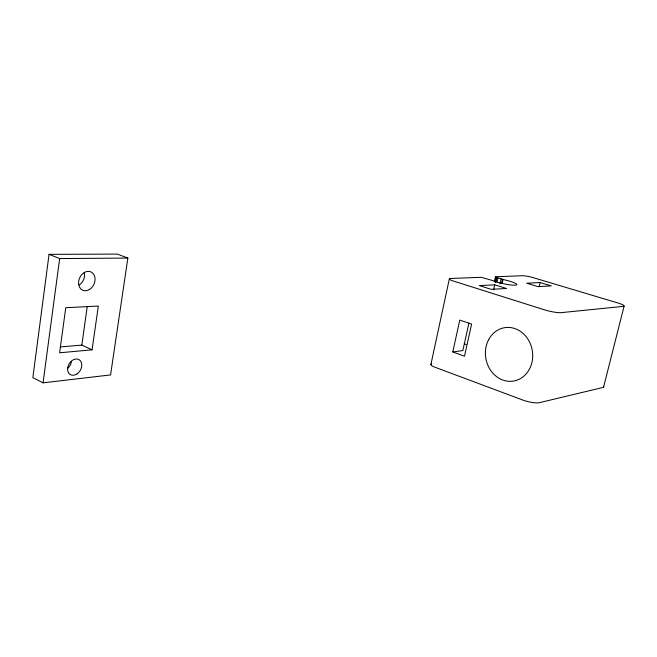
<?xml version="1.0" encoding="UTF-8"?>
<svg xmlns="http://www.w3.org/2000/svg" width="657" height="657" viewBox="0 0 657 657"><rect width="100%" height="100%" fill="white"/><g stroke="black" fill="none" stroke-linecap="round" stroke-linejoin="round"><path stroke-width="0.99" d="M49.053 254.341L32.85 377.668L43.05 382.842L110.581 374.917L127.86 258.061L117.34 254.095L49.053 254.341L59.664 258.571L127.86 258.061M43.05 382.842L59.664 258.571M92.07 349.82L59.606 352.793L65.757 307.722L98.336 306.039L92.07 349.82L81.821 345.089L87.225 306.679M430.926 364.389L449.355 278.88M452.772 351.971L459.769 320.107L471.627 324.123L464.499 356.201L452.772 351.971L462.857 350.559L468.95 323.055M494.351 281.754L495.477 276.753L522.758 275.718A8.451 1.174 12.5 0 1 532.564 277.451L618.984 303.296A12.138 1.741 13.2 0 1 623.764 306.326L560.355 312.732A13.354 2.16 12.9 0 1 545.753 310.235L452.591 280.794A9.329 1.462 12.1 0 1 450.316 278.511L481.162 277.303L492.651 280.547A13.6 2.012 12.4 0 0 514.899 285.187A13.6 2.012 12.4 0 0 505.159 279.997L496.363 277.484L495.477 276.753M493.621 289.827L494.746 284.826L506.531 288.48L491.255 289.351L479.314 285.606L494.746 284.826M495.247 282.444L496.363 277.484M495.616 282.559L496.733 277.599M496.955 281.91L497.85 277.944M500.018 283.914L501.143 278.946M501.603 283.339L502.506 279.365M502.153 283.512L503.057 279.529M539.233 286.411L540.144 282.543L551.248 285.885L537.968 286.633L526.717 283.216L540.144 282.543M603.586 387.088L624.101 306.129M60.493 346.937L81.821 345.089M464.269 343.849L466.133 344.506M431.444 363.921A9.165 2.152 12.3 0 0 433.973 366.861L524.319 400.614A13.107 3.186 13.6 0 0 538.699 402.84L603.233 387.408A11.925 2.571 14 0 0 603.479 386.25M84.268 272.573A9.97 7.851 -65.2 0 1 79.275 284.99M71.482 361.514A8.582 6.488 -59.1 0 1 67.614 368.38M89.648 289.392A10.052 7.835 -65.4 0 0 92.103 272.581A10.052 7.835 -65.4 0 0 78.668 281.221A10.052 7.835 -65.4 0 0 89.648 289.392M77.165 373.808A8.656 6.471 -59.5 0 0 79.21 359.757A8.656 6.471 -59.5 0 0 67.687 367.821A8.656 6.471 -59.5 0 0 77.165 373.808M488.652 339.653A27.06 23.553 80.3 0 0 508.871 381.306A27.06 23.553 80.3 0 0 529.632 342.166A27.06 23.553 80.3 0 0 488.652 339.653"/></g></svg>
